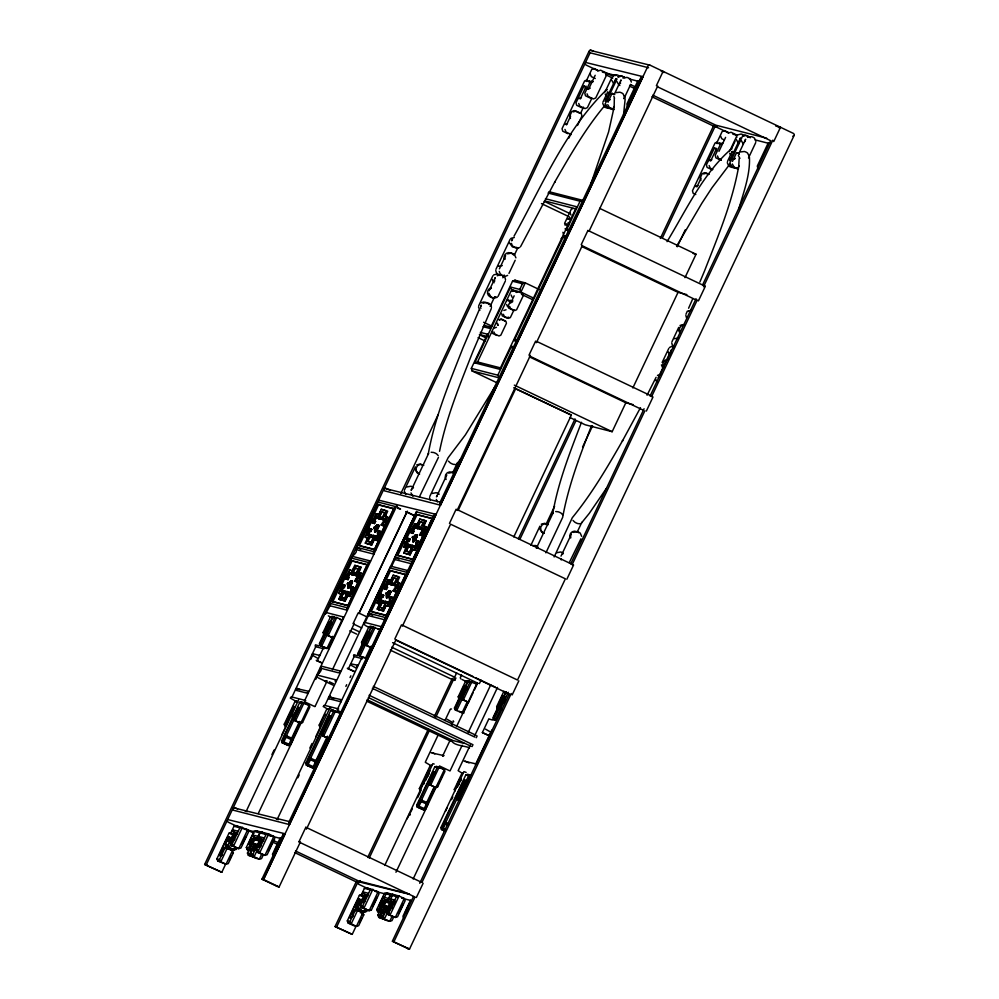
<?xml version="1.0" encoding="UTF-8"?>
<svg xmlns="http://www.w3.org/2000/svg" width="999" height="999" viewBox="0 0 999 999"><rect width="100%" height="100%" fill="white"/><g stroke="black" fill="none" stroke-linecap="round" stroke-linejoin="round"><path stroke-width="1.5" d="M739.135 158.741L738.711 166.933L738.798 165.747C732.429 202.285 717.856 236.738 704.457 271.116L699.862 282.055M347.252 583.891L348.052 582.654M348.176 583.016L347.627 583.866L348.514 584.615M373.963 528.396L374.275 526.71M374.288 528.184L374.9 526.885M412.187 537.649L412.987 536.413M348.039 587.2L348.151 588.236L348.851 587.462M348.551 584.203L348.077 587.649L350.025 586.401M348.401 587.287L348.226 585.938M348.251 587.3L348.364 588.336L349.063 587.562M349.975 584.515C348.214 585.476 349.425 583.079 348.738 586.738C350.037 584.04 350.924 584.115 349.275 586.076M349.338 586.338L351.011 584.527M350.537 586.101L349.438 587.087L352.185 582.867M350 586.75L349.013 587.4M350.949 582.317L350.637 583.091M351.361 581.843L350.949 580.993L351.473 581.493M351.448 581.543L351.173 584.215M352.123 581.967L352.447 581.268M374.525 529.757L374.837 531.768M374.762 531.218L374.875 532.255L377.16 529.395M374.737 529.857C375.537 531.78 376.673 525.249 375.324 529.945M374.775 532.08L374.987 531.331M375.187 528.196L374.887 529.807M376.511 530.669L376.123 530.619M376.049 530.494L377.585 528.059M376.086 530.968L377.048 530.019M377.759 525.312L378.833 525.212L378.334 526.898M376.036 526.948C379.67 523.389 375.199 531.793 377.335 528.796M375.062 528.121C376.049 524.425 377.36 525.811 378.858 525.686M378.159 525.049L378.159 526.023M378.384 525.149L377.822 527.797M378.846 525.986L378.783 525.249L378.047 525.911M386.438 595.679L386.438 597.439L387.774 597.027M386.501 597.489C390.846 594.88 384.103 599.537 387.837 595.579C388.049 594.717 389.335 592.994 388.499 594.904M386.65 595.791L386.75 596.69M386.688 598.014L386.675 597.152M388.399 594.917L387.375 596.69L386.426 595.978M387.275 595.804L388.136 593.806L387.2 596.753M387.1 594.118C387.724 595.729 386.501 594.817 387.462 593.868M387.762 596.178L388.748 595.841M387.862 596.927L388.661 596.353M389.198 591.695L388.936 590.946L388.461 591.758M389.822 591.221L390.746 591.146L390.434 592.257M390.085 590.971L390.147 591.97L390.784 591.62M390.297 591.083L389.997 590.846M390.347 591.408L389.747 593.731M390.759 591.92C391.283 590.034 389.323 593.294 389.335 590.671M414.935 540.509L412.974 540.958M413.748 537.674L413.012 541.408M413.411 541.171L413.299 542.095M414.91 538.274C412.3 540.422 415.621 535.764 413.324 539.647M414.273 540.097L415.946 538.286M415.172 540.259L414.298 540.709L415.796 539.335M413.598 538.186L414.872 535.851L415.572 536.925M417.282 535.526C413.499 535.739 418.456 533.678 415.884 537.862M417.27 535.826L417.207 535.102L416.945 536.176M349.925 582.542L350.686 581.256L351.798 581.493M376.523 526.898L376.573 525.961L375.512 527.572M415.696 535.551L417.207 535.102M416.546 535.389L416.758 535.464M389.061 593.006L388.361 591.932L387.088 594.268M415.334 537.849C411.113 546.528 416.92 531.943 413.436 540.109M415.559 537.949L413.511 540.471M401.473 624.837L394.78 639.085M456.156 509.165L449.463 523.414M414.797 896.952L298.826 841.945M453.184 679.844L454.682 680.419M450.836 741.171L366.67 701.148M470.879 746.191L368.456 697.589M716.271 127.035L714.76 126.461M698.413 300.724L696.902 300.137M615.172 81.019L615.908 78.634L605.132 101.411M554.145 556.955L572.29 517.732C591.783 493.893 607.429 467.157 622.702 440.459L622.389 441.021L640.471 407.692M739.722 140.31L740.459 137.912L729.682 160.689L730.219 159.59M744.892 141.633L745.629 139.236L738.923 153.409M351.211 581.78L352.135 581.668M439.548 451.323C446.503 416.883 460.089 384.203 472.864 351.598L491.321 308.541M623.588 114.498L625.137 99.226L624.35 95.767M348.351 586.875L348.551 587.961L349.126 587.075M348.576 586.987L348.539 587.774M348.838 585.377C350.986 581.281 347.54 588.386 349.488 586.213M352.01 582.417L352.11 581.705M352.222 582.517L352.235 581.168L350.324 581.505M352.522 581.73L352.048 583.079M374.687 531.093L374.625 529.308M375.187 530.319L374.687 528.883M374.588 531.568L374.862 530.794M375.012 530.382L375.062 529.507M375.087 530.906L374.8 531.668L375.836 530.257M378.521 526.336L378.084 524.912L376.86 525.074M378.733 526.436L379.033 525.649M386.476 596.128L386.551 595.229M386.613 597.027L386.95 594.78M386.925 596.191L386.975 595.441M386.713 597.589L386.775 595.928L387 596.553M387 596.828L386.875 597.639L387.562 596.927M390.721 591.47L390.247 592.819M390.659 592.37L390.946 591.57M413.274 539.248L413.124 540.946M414.635 538.161L414.148 537.474L413.786 539.135M413.486 539.36L412.937 539.897M413.286 540.646L413.087 541.995L414.011 541.321M417.232 535.389L416.733 537.462M417.457 535.489L416.121 538.873M350.224 582.892L350.811 582.367M389.523 593.631L389.822 592.232L389.498 592.869M358.179 612.874L353.171 623.451M346.665 684.702L345.854 686.413M305.769 827.409L299.101 841.508M350.861 675.836L350.05 677.547M535.639 341.096L528.971 355.207M455.931 677.996L454.857 680.269M587.874 230.594L581.206 244.705M423.139 883.266L416.371 897.502M477.135 735.938L476.248 737.737M518.831 680.843L512.162 694.954M573.501 565.172L566.833 579.283M653.021 396.965L646.353 411.076M705.244 286.463L698.576 300.574M780.406 127.46L773.738 141.571M738.686 209.403C743.493 192.432 750.249 175.175 749.437 157.293M348.176 587.187L348.788 586.288M374.912 531.206L374.862 529.994C375.199 532.355 377.447 525.874 376.586 528.971M385.189 618.893L386.163 617.994M412.237 537.025L413.486 538.761M412.649 537.2L412.612 537.837M451.261 739.947C452.997 745.903 464.885 745.541 469.555 747.901M348.164 585.789L348.813 583.916M348.526 584.927L348.351 586.088M351.461 583.528C351.111 582.867 349.675 581.343 348.663 584.427M351.823 582.979L352.185 582.13M374.675 529.695L375.324 527.834M375.399 528.296C375.412 530.407 376.123 526.136 375.349 529.295M375.199 530.694L376.486 528.995M378.908 526.148L378.309 527.622M386.588 595.629L387.262 593.406M386.813 595.729L387.162 594.88M390.472 592.919L390.821 592.07M413.099 539.547L414.772 537.799M416.396 537.287C416.608 535.551 415.222 537.649 414.997 535.801M416.758 536.738L417.12 535.889M284.315 736.413L286.725 735.838L283.316 743.069L282.068 742.756L281.556 740.858L299.575 702.747L301.336 702.01L309.315 705.194L309.84 707.092L302.547 722.514L300.786 723.251L294.368 720.466L293.856 718.568L299.25 707.816L297.989 707.492L284.315 736.413L292.632 740.259L290.459 744.867L288.524 745.554L282.068 742.756M329.058 715.459L329.907 717.432L331.293 717.781L330.769 715.896L329.058 715.459L308.554 758.828L310.964 758.266L310.514 759.615L307.542 765.496L306.306 765.172L305.794 763.286L330.644 710.701L332.405 709.964L340.846 713.274L337.612 712.449M419.43 800.723L421.84 800.149L418.419 807.379L417.182 807.067L416.67 805.169L434.69 767.057L436.438 766.32L444.43 769.505L444.942 771.403L437.662 786.825L435.901 787.562L429.483 784.764L428.971 782.879L434.365 772.127L433.091 771.802L419.43 800.723L427.747 804.57L425.562 809.165L423.638 809.864L417.182 807.067M443.656 823.139L446.078 822.564L442.657 829.794L441.421 829.482L440.896 827.584L465.759 775.012L467.507 774.275L470.741 775.099L458.791 800.386L457.592 800.074L457.067 798.189L465.884 780.207L464.16 779.757L443.656 823.139L448.226 825.174M413.611 538.911L413.973 537.787M360.177 880.631L359.165 882.691M590.909 183.878L608.591 131.93L614.248 106.468L614.173 107.655L614.31 98.514M348.589 585.252L349.026 584.028M351.099 583.778L351.398 582.38L350.724 583.116M351.586 583.603L351.973 582.754M374.887 529.07L375.537 527.934M375.137 529.195L375.499 528.334M378.084 527.509L378.484 526.673M378.696 526.773L377.297 529.732M386.8 594.992L387.237 593.768M390.397 592.607L388.486 595.604M390.222 593.543L390.609 592.707M413.311 538.911L413.698 538.074M416.034 537.537L416.333 536.151L415.634 536.913M416.908 536.513L416.108 537.974M581.493 422.277C570.104 452.048 558.166 482.03 552.759 513.586L553.109 512.824L536.338 548.289M591.545 425.624C579.932 455.494 568.406 485.776 562.662 517.37L545.904 552.834M480.756 306.343L481.256 305.157L480.419 307.08M686.001 314.185L687.349 311.089M479.158 309.927L462.899 348.052C449.375 382.729 434.69 417.47 428.221 454.308L428.559 453.546L411.151 490.372L411.688 489.26M688.598 308.241L692.719 298.863M349.987 582.292L348.626 585.277M348.876 584.527L349.063 583.304M375.174 528.346L375.437 527.06M374.962 528.521L376.111 526.91M351.361 583.491L350.062 585.764L350.824 584.877M351.685 583.478L350.961 585.014M377.684 528.121L377.909 526.298M377.797 528.159L378.196 527.397M438.461 457.33L419.38 496.903M413.486 537.974C414.11 536.213 415.709 533.691 416.296 535.601M413.811 538.286L414.21 537.537M389.785 593.344L389.185 594.617M390.109 593.331L389.385 594.855M390.334 593.431L389.61 594.967M415.509 539.472L416.62 537.25M624.387 97.69L623.938 98.689L630.644 84.503M478.696 305.806L492.894 275.761M495.966 269.268L510.177 239.223M494.73 278.771L495.267 277.61L489.048 290.746M404.483 489.96L415.372 466.883M505.357 280.994L498.076 296.403M602.934 102.148L607.604 92.22L610.264 93.382M605.719 102.86L617.02 78.909M429.795 496.453L448.089 457.767L465.372 434.902L495.317 386.101M620.541 81.119L621.078 79.957L614.373 94.131M727.472 161.426L732.155 151.498L733.815 152.21M730.269 162.15L742.107 137.088M755.719 142.62L748.488 157.967M671.965 341.733L678.708 327.422M670.729 351.236L671.253 350.062L658.129 377.847M349.787 585.464L350.599 584.14L350.012 585.676M225.762 863.91L221.803 872.289L204.645 864.472L589.26 50.812M204.645 864.46L206.119 865.122L590.109 52.797L648.588 67.77M356.631 547.29L378.009 502.06L395.03 506.418L373.651 551.648L356.631 547.29L360.764 549.263M331.431 601.248L350.736 560.402L367.207 564.622L347.902 605.469L331.431 601.248L347.714 605.706M357.942 545.167L377.247 504.32L393.718 508.541L374.413 549.388L357.942 545.167L359.253 545.791L367.232 528.883M325.362 614.285L329.982 605.781L347.315 610.214M339.91 587.974L338.599 587.362L344.643 574.562L348.514 575.836L349.762 573.214M352.06 558.416C351.286 555.332 357.192 554.095 356.493 549.687L373.826 554.133M365.11 531.268L368.981 532.554L365.11 531.268L371.153 518.481L373.726 519.143L376.211 513.886L378.783 514.535L381.268 509.278L387.699 511.213L385.214 516.471L383.916 515.859L386.401 510.589M343.893 576.823L345.192 577.447L341.221 585.864L339.91 585.239L343.893 576.823L346.178 577.41L345.554 578.721L348.089 579.657L349.126 577.472L346.878 576.61L348.938 572.227L352.535 573.426L351.91 574.75L350.612 574.125L351.236 572.814M370.404 520.741L371.703 521.366L367.732 529.77L366.421 529.158L370.404 520.741L372.689 521.328L372.065 522.639L374.6 523.576L375.636 521.391L373.389 520.529L375.449 516.146L377.747 516.733L377.123 518.044L379.657 518.981L380.694 516.783L378.434 515.921L380.507 511.538L385.077 512.712L381.031 519.043L383.554 519.98L384.178 518.668L382.879 518.044L382.255 519.355L381.031 519.043M332.742 601.873L342.058 582.155M344.056 577.934L352.048 561.026L367.02 564.86M370.567 521.84L378.559 504.945L393.531 508.778M339.985 593.893L338.686 593.269L341.171 588.011L338.599 587.362M343.369 587.387L341.296 591.77L339.997 591.158L342.07 586.775L344.318 587.637L345.354 585.439L342.819 584.515L342.207 585.826L339.91 585.239M347.215 575.224L349.7 569.967L352.272 570.616L354.757 565.359L361.188 567.295L358.703 572.552L357.405 571.94L359.89 566.683M366.496 537.812L365.197 537.187L367.682 531.93M369.88 531.306L367.807 535.689L366.508 535.064L368.581 530.694L370.829 531.555L371.865 529.358L369.33 528.421L368.718 529.745L366.421 529.158M342.07 586.775L343.019 587.012L344.056 584.827M345.554 578.721L346.79 579.045L347.827 576.848M368.581 530.694L369.53 530.931L370.567 528.746M372.065 522.639L373.301 522.952L374.325 520.766M341.233 591.271L342.47 588.636M370.017 530.357L370.641 529.045L371.865 529.358M375.025 519.755L376.898 515.821M346.878 576.61L348.176 577.222L350.249 572.852L352.535 573.426M373.389 520.529L374.687 521.141L376.76 516.758L375.449 516.146M290.834 697.077L291.97 697.002L315.746 646.728L322.615 648.488M323.626 634.353L323.114 632.467L330.407 617.045L332.168 616.308L334.465 616.895L332.704 617.632L320.279 643.918L320.791 645.816L319.942 643.831L332.367 617.544L334.465 616.895M338.761 599.188L343.893 600.499L346.378 595.242L348.951 595.904L351.436 590.646L355.307 591.92L352.734 591.271L350.249 596.528L347.689 595.866L345.204 601.123L338.761 599.188L341.246 593.93L338.686 593.269M344.817 598.563L340.072 597.065L342.145 592.682L344.405 593.556L345.442 591.358L342.907 590.421L342.282 591.745L339.997 591.158M365.272 543.106L370.404 544.418L372.889 539.16L375.462 539.822L377.947 534.565L379.245 535.177L376.76 540.447L374.2 539.785L371.715 545.042L365.272 543.106L367.757 537.849L365.197 537.187M374.026 539.497L372.465 542.782L366.583 540.983L368.656 536.6L370.916 537.462L371.953 535.277L369.418 534.34L368.793 535.651L366.508 535.064M310.701 659.465L313.361 653.858L319.842 655.519L318.706 655.594M351.91 574.75L353.147 575.062L354.183 572.877L351.923 572.002L353.996 567.619L359.877 569.418L358.316 572.702M231.493 849.15L236.601 849.275L234.378 849.887L226.273 846.665L225.374 844.48L228.858 837.125L227.76 836.85L218.981 855.419L220.742 855.868L223.551 848.338L225.774 847.726L232.467 850.586L233.366 852.771L228.234 863.636L226.011 864.247L217.782 861.001L216.883 858.815L228.971 833.228L231.194 832.604M325.874 628.009L328.246 627.434L325.874 628.009L328.821 621.79L330.132 623.888L328.821 621.79M326.161 628.084L323.976 632.692L323.114 632.467M342.145 592.682L343.094 592.931L344.131 590.734M350.612 574.125L351.835 574.437L352.872 572.252L351.923 572.002M368.656 536.6L369.605 536.85L370.641 534.652M377.123 518.044L378.346 518.356L379.383 516.171M333.179 638.311L328.696 647.789L326.935 648.526L319.88 645.579L319.355 643.681L329.608 621.99M340.072 599.812L342.557 594.555M353.571 571.241L355.432 567.295M378.421 518.668L379.046 517.345M381.318 512.524L380.082 515.159L376.211 513.886M341.383 597.689L343.456 593.306M359.877 569.418L355.294 568.244L353.234 572.627L354.183 572.877M367.894 541.608L369.967 537.225M378.434 515.921L379.745 516.545L381.805 512.162L385.239 513.036M234.266 834.577L237.287 834.165L234.266 834.577L230.12 843.343L231.019 845.529L238.711 848.651L240.934 848.026L248.564 831.905L247.665 829.719L236.214 825.636L233.991 826.26L230.519 833.616L228.971 833.228M584.065 85.702L575.986 102.785L576.673 105.307L581.893 107.792M586.138 81.319L591.72 69.48L594.068 68.506L597.989 70.367M227.485 841.096L229.308 837.237L230.931 837.661L229.108 841.508L227.485 841.096L230.057 840.571M233.679 837.836L235.614 833.74L230.956 833.728L232.779 829.882L237.762 831.156L233.454 840.271L232.23 839.947L234.715 834.689M327.485 633.853L321.715 646.053L320.866 644.068L331.119 622.377L331.918 622.589L326.523 633.341L327.035 635.227L333.454 638.024L341.983 619.967L336.763 617.482L332.704 617.632M566.47 124.912L570.604 116.146M225.774 847.726L232.467 850.586L226.011 864.247L220.791 861.775L219.543 859.49L224.675 848.626L227.248 848.101L220.791 861.775L217.782 861.001M224.675 848.326L226.536 844.38M347.078 594.243L345.779 593.618L346.815 591.42L349.338 592.357L348.726 593.681L347.415 593.056L348.039 591.745M358.404 578.621L359.952 575.337L357.667 574.75L357.043 576.061L354.52 575.124L358.566 568.793M372.29 537.537L374.538 538.399L372.29 537.537L373.326 535.339L375.849 536.276L375.237 537.587L373.926 536.975L374.55 535.651M499.4 268.843L505.619 255.694M291.795 713.748L295.092 706.755L293.381 706.318L285.127 724.437L285.976 726.41L284.777 726.111L284.253 724.213L294.967 701.56L296.728 700.823M333.454 638.024L328.234 635.539L327.385 633.553L334.677 618.131M580.232 98.963L586.238 86.251M235.664 847.152L234.378 849.887L229.158 847.402L227.897 845.129L233.042 834.265M366.583 540.983L371.166 542.157L373.239 537.774M354.52 575.124L355.744 575.436L356.368 574.125L359.952 575.337M271.928 754.607L274.101 750.012M336.763 617.482L328.234 635.539L327.035 635.227M289.747 717.757L294.23 708.291L293.381 706.318M345.954 598.863L347.515 595.579M385.352 515.521L386.388 513.336M281.868 734.74L288.486 720.754M352.135 589.635L350.824 589.01L351.86 586.825L354.395 587.762L353.771 589.073L352.472 588.448L353.097 587.137M354.595 581.043L355.831 581.356L356.443 580.044L357.754 580.669L357.13 581.98L354.595 581.043L358.653 574.712M378.646 533.553L377.335 532.929L378.371 530.744L380.906 531.68L380.282 532.991L378.983 532.367L379.608 531.056M381.106 524.962L382.33 525.274L382.954 523.963L384.265 524.575L383.641 525.899L381.106 524.962L385.164 518.631L382.879 518.044M232.392 840.571L229.158 847.402L226.273 846.665M246.803 810.027L298.626 699.812M322.115 663.161L316.233 660.339L317.332 660.826L323.601 647.427M347.415 593.056L349.7 593.643L351.773 589.26L350.824 589.01M373.926 536.975L376.211 537.562L378.284 533.179L377.335 532.929M291.845 716.832L293.169 714.048M357.48 577.847L359.965 572.589L361.276 573.214L358.791 578.471L357.48 577.847L361.351 579.133M383.991 521.765L386.476 516.508L387.787 517.132L385.302 522.39L383.991 521.765L387.862 523.051L385.302 522.39M588.548 89.298L595.179 75.287M242.682 828.446L247.665 829.719L238.711 848.651L233.504 846.165L232.243 843.88L239.86 827.759L242.445 827.234L233.504 846.165L231.019 845.529M348.726 593.681L351.011 594.268L352.56 590.971M379.071 534.89L377.522 538.174L376.211 537.562M384.915 522.539L386.463 519.255M326.935 648.526L332.704 636.326M353.996 591.308L360.052 578.508M377.947 534.565L380.507 535.214L386.563 522.427M400.836 493.543L438.174 414.573M502.834 277.784L504.158 274.962M568.818 138.174L570.816 133.941M580.819 112.787L583.491 107.143M306.543 704.495L309.315 705.194L300.786 723.251L295.567 720.766L294.717 718.793L302.01 703.371L304.108 702.722L295.567 720.766L294.368 720.466M490.109 306.418L494.705 296.691M514.597 254.595L517.882 247.652M229.445 860.014L231.268 856.155M304.42 701.086L396.69 506.106M315.709 679.445L321.029 668.194M577.472 125.487L581.93 116.046L581.243 113.524L576.023 111.039L573.239 111.9M316.92 677.21C315.147 674.213 322.365 672.727 321.116 668.343L338.524 672.802M508.966 273.401L515.184 260.252M591.858 98.227L587.412 107.63L585.064 108.604L579.857 106.119L578.721 103.484M297.989 707.492L298.838 709.477L286.413 735.764L291.945 738.323L292.145 740.134L291.621 738.249L299.563 721.44M242.145 844.405L245.841 836.588M293.881 735.052L299.675 722.801M292.145 740.134L300.599 722.24M258.254 813.548L301.748 721.528M497.165 382.879L472.015 370.904L471.328 368.381L487.475 334.203L480.307 332.367M539.235 289.523L525.262 282.867L514.885 280.207L512.537 281.194L490.172 328.509L482.992 326.673M545.442 198.739L576.635 206.731L499.8 369.293L474.737 362.874L510.576 287.075L519.78 289.435L520.916 292.07L533.491 298.052M249.837 850.923L247.228 849.674L246.328 847.502L253.958 831.368L256.181 830.756L268.631 833.94L273.851 836.425L274.75 838.611L267.12 854.732L264.897 855.356L257.205 852.234L256.306 850.049L260.452 841.283L263.486 840.871L260.452 841.283M263.461 854.557L261.538 858.603L259.315 859.227L248.339 855.269L247.44 853.084L253.821 839.585L255.906 840.122L257.717 836.263L252.747 834.989L248.439 844.105L249.663 844.417L252.148 839.16L255.182 838.748L252.697 844.005M611.85 77.585L605.144 91.771L605.606 90.834M413.836 515.247L406.818 511.9L358.978 613.111L365.996 616.458M315.185 706.206L326.461 682.354M332.43 669.73L354.32 623.426M358.966 613.598L407.38 511.176M255.182 838.748L252.597 839.272L248.451 848.039L246.328 847.502M252.809 839.797L253.996 837.262L252.747 834.989M249.55 849.699L252.61 843.206L254.245 843.631L251.174 850.112L249.55 849.699L252.135 849.162M510.439 301.149L508.129 306.056L508.678 308.079L512.849 310.065M251.224 856.006L249.962 853.733L255.045 843.83L250.324 853.82L251.224 856.006L256.443 858.491M262.412 832.342L259.827 832.879L256.343 840.234L260.19 832.966L262.412 832.342L265.01 833.591M510.851 302.834L514.16 295.816M252.422 850.436L255.494 843.943L257.118 844.367L254.058 850.848L252.422 850.436L255.007 849.899M258.591 847.239L261.8 840.446L257.155 840.446L258.978 836.588L263.948 837.861L259.64 846.977L258.416 846.665L260.901 841.408M614.722 94.518L612.062 93.369L607.929 102.123L608.466 101.024M519.78 289.435L522.477 283.728L525.262 282.867L520.916 292.07L511.713 289.71L510.576 287.075M261.888 853.795L259.315 859.227L254.096 856.742L252.847 854.47L259.228 840.971M257.155 840.446L259.728 839.909L260.227 838.86L258.978 836.588M323.738 705.506L324.887 705.431L416.608 511.388M372.677 615.184L368.544 613.224L389.922 567.981L406.955 572.352M399.188 559.103L395.055 557.13L416.433 511.9L433.466 516.271M369.855 611.101L389.173 570.254L405.631 574.475L386.326 615.322L369.855 611.101L371.166 611.725L378.484 596.228M396.366 555.019L415.684 514.173L432.142 518.381L412.837 559.24L396.366 555.019L412.649 559.477M257.317 849.949L254.096 856.742L248.339 855.269M328.471 697.876L329.021 698.763L330.357 695.941M364.947 622.777L369.593 612.924M380.894 598.476L379.595 597.864L377.11 603.121L378.409 603.733L380.894 598.476L377.023 597.202L383.079 584.403L385.639 585.064L388.124 579.807L390.696 580.469L393.181 575.212L399.612 577.147L397.127 582.405L395.829 581.78L398.314 576.523M391.546 566.495L394.867 559.452M404.845 541.733L403.534 541.121L409.59 528.321L412.15 528.983L414.635 523.726L418.506 524.999L419.755 522.377M382.317 586.675L383.616 587.287L379.645 595.704L378.346 595.079L382.317 586.675L384.603 587.25L383.978 588.573L386.513 589.51L387.55 587.312L385.302 586.45L387.375 582.067L389.66 582.654L389.036 583.965L391.571 584.902L392.607 582.717L390.347 581.855L392.42 577.472L397.003 578.646L392.944 584.964L395.479 585.901L396.091 584.59L394.792 583.965L394.168 585.289L392.944 584.964M408.828 530.581L410.127 531.206L406.156 539.622L404.857 538.998L408.828 530.581L411.113 531.168L410.489 532.492L413.024 533.416L414.061 531.231L411.813 530.369L413.886 525.986L416.171 526.573L415.547 527.884L418.082 528.821L419.118 526.635L416.858 525.774L418.931 521.391L423.514 522.552L419.455 528.883L421.99 529.82L422.602 528.508L421.303 527.884L420.679 529.208L419.455 528.883M382.48 587.774L390.472 570.866L405.444 574.712M397.677 555.631L404.333 541.545M407.667 534.502L416.983 514.785L431.955 518.618M268.868 835.152L273.851 836.425L264.897 855.356L259.69 852.871L258.429 850.599L266.059 834.477L268.631 833.94L259.69 852.871L257.205 852.234M514.023 309.815L510.339 317.595L508.466 318.381L504.295 316.396L503.384 314.285M319.717 726.96L319.205 725.062L326.486 709.64L328.246 708.903M381.793 597.24L379.732 601.623L378.421 600.998L380.494 596.615L382.742 597.477L383.778 595.292L381.256 594.355L380.631 595.666L378.346 595.079M407.405 542.395L404.92 547.652L403.621 547.027L406.106 541.77L403.534 541.121M404.857 538.998L407.142 539.585L407.767 538.274L410.289 539.21L409.253 541.396L407.005 540.534L404.932 544.917L406.231 545.529L408.304 541.158M309.827 748.101L312.013 743.506M380.494 596.615L381.443 596.865L382.48 594.667M383.978 588.573L385.214 588.886L386.251 586.7M407.005 540.534L407.954 540.771L408.991 538.586M410.489 532.492L411.725 532.804L412.762 530.606M381.93 596.291L382.555 594.979L383.778 595.292M386.95 585.689L388.811 581.743M413.461 529.607L415.322 525.661M315.746 736.75L320.304 727.11M385.302 586.45L386.601 587.075L388.673 582.692L387.375 582.067M411.813 530.369L413.111 530.993L415.184 526.61L413.886 525.986M277.872 817.981L329.945 707.841M354.433 671.715L347.302 668.294L348.401 668.793L354.17 656.568L362.425 658.691M364.061 657.754L358.304 655.419L357.792 653.533L368.044 631.843L367.245 631.643L362.412 642.532L363.261 644.505L362.063 644.205L361.551 642.307L368.843 626.885L370.592 626.148L380.419 629.807L376.473 638.149M377.185 609.028L379.67 603.771L380.981 604.395L378.496 609.652L377.185 609.028L383.628 610.963L386.113 605.706L388.673 606.368L391.171 601.111L393.731 601.773L389.86 600.486L387.375 605.744L384.802 605.094L382.317 610.352M385.939 605.419L384.378 608.703L378.509 606.917L380.569 602.534L382.829 603.396L383.866 601.198L381.331 600.274L380.706 601.585L378.421 600.998M403.696 552.947L408.828 554.27L411.313 549L413.886 549.662L416.371 544.405L420.242 545.679L417.669 545.029L415.184 550.287L412.624 549.625L410.139 554.882L403.696 552.947L406.181 547.689L403.621 547.027M404.932 544.917L407.217 545.504L407.842 544.18L410.377 545.117L409.34 547.315L407.08 546.453L405.02 550.824L410.889 552.622L412.45 549.338M417.207 524.388L419.692 519.118L424.825 520.442L426.123 521.053L423.638 526.323L426.211 526.972L423.726 532.23L422.415 531.618L424.9 526.348L426.211 526.972M297.864 777.771L299.188 774.987M380.569 602.534L381.518 602.772L382.555 600.586M389.036 583.965L390.259 584.29L391.296 582.092M407.08 546.453L408.029 546.69L409.066 544.505M415.547 527.884L416.77 528.196L417.807 526.011M390.334 584.59L390.959 583.279M393.244 578.458L391.995 581.081L388.124 579.807M406.243 550.936L407.492 548.314M379.807 607.529L381.88 603.146M390.347 581.855L391.658 582.467L393.731 578.084L397.152 578.97M406.318 551.448L408.391 547.065M416.858 525.774L418.169 526.386L420.242 522.002L424.812 523.176L423.264 526.461M358.379 653.683L370.804 627.397L372.902 626.735L371.141 627.472L358.716 653.771L359.228 655.656L357.792 653.533M365.921 643.693L360.152 655.893L359.303 653.92L369.555 632.23L370.866 634.328M322.477 735.764L328.896 738.561L322.477 735.764L321.965 733.878L330.769 715.896M329.907 717.432L310.639 758.179L316.183 760.739L316.858 762.674L314.685 767.282L312.762 767.969L306.306 765.172M365.472 645.079L371.878 647.864L365.472 645.079L364.947 643.181L370.342 632.429M385.502 604.083L384.203 603.458L385.239 601.273L387.774 602.21L387.15 603.521L385.839 602.897L386.463 601.585M412.013 548.001L410.714 547.377L411.75 545.192L414.285 546.116L413.661 547.44L412.35 546.815L412.974 545.504M322.827 734.09L333.529 711.438L335.627 710.789L323.676 736.076L321.965 733.878M365.821 643.406L373.102 627.984L375.199 627.335L366.67 645.379L364.947 643.181M368.481 638.274L370.404 634.203L369.555 632.23M378.509 606.917L383.079 608.091L385.152 603.708L384.203 603.458M405.02 550.824L409.59 551.997L411.663 547.614L410.714 547.377M268.331 851.111L272.64 841.995M424.825 520.442L422.34 525.699L424.9 526.348M446.828 474.95L436.476 496.853L437.013 495.754M390.559 599.475L389.26 598.863L390.284 596.665L392.819 597.602L392.195 598.925L390.896 598.301L391.521 596.99M393.019 590.884L394.255 591.196L394.867 589.885L396.178 590.509L395.554 591.82L393.019 590.884L397.078 584.552L394.792 583.965M417.07 543.394L415.759 542.782L416.795 540.584L419.33 541.52L418.706 542.832L417.407 542.22L418.032 540.896M419.53 534.802L420.766 535.114L421.378 533.803L422.689 534.428L422.065 535.739L419.53 534.802L423.588 528.471L421.303 527.884M337.337 709.515L362.038 657.267M385.839 602.897L388.136 603.483L390.197 599.1L389.26 598.863M395.904 587.699L398.389 582.442L399.7 583.054L397.215 588.311L395.904 587.699L399.775 588.973L397.215 588.311M390.984 600.824L389.435 604.108L388.136 603.483M397.352 587.375L398.389 585.177M415.946 548.026L417.495 544.742M422.827 533.478L424.9 529.095M472.015 370.904L498.963 377.809L497.827 375.174L511.5 346.253L514.448 347.003M517.132 341.308L514.198 340.559L563.686 235.839L566.633 236.588M569.33 230.894L566.383 230.145L580.057 201.224L582.842 200.362L548.963 191.683M308.554 758.828L316.858 762.674L315.859 760.664L327.435 736.176M316.233 761.475L320.804 751.785M452.797 472.552L457.305 463.012M273.426 856.393L272.527 854.207L280.145 838.086L282.367 837.462M371.128 646.178L365.372 658.378L367.12 657.642M392.432 601.148L398.476 588.349M418.943 545.067L424.987 532.267L426.286 532.892L423.726 532.23M278.933 841.707L274.625 850.811L275.861 851.136L278.346 845.866M316.371 762.549L328.284 737.374M300.437 841.857L279.108 886.975L276.461 886.013L277.347 886.488L261.95 879.157L283.079 834.452M288.674 822.627L434.066 515.034M439.66 503.209L640.971 77.323M329.558 737.15L332.217 731.53M333.541 728.721L340.184 714.685M367.769 656.281L372.252 646.79M372.54 646.478L375.162 640.921M279.108 886.962L263.461 879.532L648.064 65.884M261.95 879.145L263.424 879.807L285.177 833.803L283.654 833.903M232.655 809.04L233.391 810.214L289.523 824.6L436.151 514.385L434.627 514.485M383.641 489.635L384.365 490.809L440.509 505.182L643.056 76.673L641.533 76.773M306.443 829.158L395.754 640.209M402.422 626.098L450.599 524.188L565.372 578.821L517.519 680.032L402.759 625.399M457.08 510.477L530.407 355.357M536.401 342.669L582.392 245.367M589.06 231.268L657.717 86.026M458.141 510.439L515.721 388.623L571.366 415.097L513.786 536.913M356.181 925.986L352.222 934.365L335.065 926.548L356.393 881.405M367.719 857.442L428.384 729.12M434.378 716.42L452.372 678.346M518.369 538.748L575.024 418.893M660.351 238.386L713.673 125.574M335.152 926.572L336.538 927.197L357.867 882.067M369.205 858.091L429.308 730.719M435.864 717.07L456.655 672.864M519.867 539.36L575.861 420.904M662.524 237.562L715.184 126.149M461.55 674.949L460.264 677.759L460.864 678.933M353.209 916.108L352.322 913.923L353.971 910.414L356.193 909.789L362.887 912.649L363.786 914.834L358.653 925.711L356.431 926.323L353.409 925.549L348.189 923.076L347.302 920.891L359.39 895.304L361.613 894.679M352.322 913.923L352.984 914.097L351.161 917.944L349.4 917.494L358.179 898.913L359.278 899.2L355.794 906.555L356.693 908.74L364.785 911.962L367.008 911.338M366.908 896.028L364.685 896.652L360.539 905.419L361.438 907.604L369.131 910.713L371.353 910.101L378.971 893.98L378.084 891.795L366.633 887.711L364.41 888.336L360.939 895.691L359.39 895.304M714.485 147.777L706.405 164.86L707.092 167.382L712.312 169.867M716.545 143.394L722.14 131.556L724.487 130.582L728.396 132.442M357.904 903.171L359.727 899.312L361.351 899.724L359.528 903.583L357.904 903.171L360.477 902.634M362.799 902.646L366.034 895.816L361.376 895.803L363.199 891.957L368.181 893.231L363.873 902.334L362.649 902.022L365.135 896.765L367.707 896.24M696.89 186.975L701.023 178.222M356.193 909.789L362.887 912.649L356.431 926.323L351.211 923.838L349.95 921.565L355.095 910.701L357.667 910.176L351.211 923.838L348.189 923.076M355.082 910.389L359.44 901.198L358.179 898.913M425.474 761.787L438.474 734.277M444.967 720.529L450.174 709.527M710.651 161.039L716.658 148.327M366.084 909.227L364.785 911.962L359.578 909.477L358.316 907.204L363.449 896.34M458.741 698.663L458.229 696.778L465.522 681.355L467.27 680.619L477.097 684.278L474.475 689.834M463.361 691.745L460.989 692.319L463.923 686.101L464.722 686.301L454.47 707.991L454.982 709.889L462.05 712.836L463.798 712.1M459.94 698.975L459.09 696.99L461.263 692.394M530.856 545.342L539.91 526.161M360.864 906.742L359.578 909.477L356.693 908.74M455.057 708.141L467.482 681.855L469.58 681.206L467.819 681.942L455.394 708.229L455.906 710.114L454.47 707.991M718.968 151.373L725.599 137.363M375.587 891.158L378.084 891.795L369.131 910.713L363.911 908.241L362.662 905.956L370.279 889.834L372.864 889.31L363.911 908.241L361.438 907.604M462.599 698.151L456.83 710.351L455.981 708.378L466.233 686.688L467.02 686.887L461.625 697.639L462.15 699.537L468.568 702.322L473.151 692.607M360.302 912.874L361.551 910.251M424.5 783.491L422.415 784.14L420.229 788.748L421.079 790.721L419.88 790.421L419.368 788.523L430.082 765.871L431.83 765.134M468.568 702.322L463.349 699.849L462.5 697.864L469.792 682.442L471.878 681.793L463.349 699.849L462.15 699.537M422.415 784.14L428.484 770.616L430.207 771.066M361.863 913.673L363.436 910.626M384.727 865.446L432.842 763.673L434.165 764.035M545.916 524.587L554.582 506.256M582.579 447.028L592.582 425.874M677.235 246.778L685.239 229.857M407.043 818.918L412.35 808.84M425.499 780.719L429.333 772.602M417.644 797.652L420.292 792.057M427.56 776.66L428.883 773.863M359.852 922.089L361.675 918.231L361.014 918.056M462.05 712.836L467.17 701.997M437.749 766.932L444.43 769.505L435.901 787.562L430.681 785.077L429.832 783.104L437.125 767.682L439.21 767.02L430.681 785.077L429.483 784.764M442.557 756.206L450.037 740.371M456.555 726.598L477.222 682.879M464.448 710.751L468.294 702.609M372.565 906.48L376.873 897.364M729.695 151.049L736.4 136.863M731.218 149.313L735.014 141.271M481.106 680.169L479.37 683.641M434.041 787.112L426.735 802.547L427.247 804.445L435.714 786.538M376.748 909.565L378.871 910.114L380.132 912.387L377.647 911.75L376.748 909.565L384.378 893.443L386.601 892.831L399.051 896.016L404.27 898.501L405.169 900.686L397.54 916.807L395.317 917.432L387.624 914.31L386.725 912.124L390.871 903.358L393.893 902.946L390.871 903.358M427.072 803.446L434.79 787.112L437.662 786.825M380.082 906.493L378.858 906.18L383.166 897.065L388.136 898.338L386.313 902.197L384.24 901.66L377.859 915.159L378.758 917.344L389.735 921.303L391.958 920.678L393.868 916.632M395.954 872.252L436.163 787.2M377.647 911.75L382.567 901.235L385.589 900.823L383.728 904.769M384.041 898.238L386.601 892.831L390.509 894.692M436.788 786.6L438.424 783.154M732.467 161.401L736.613 152.647L739.272 153.809M378.871 910.114L383.017 901.348L385.589 900.823M439.835 780.831L441.595 777.097M382.629 903.121L384.415 899.337L383.166 897.065M379.97 911.762L383.029 905.281L384.665 905.706L381.593 912.187L379.97 911.762L382.542 911.238M381.331 911.912L378.758 917.344L389.735 921.303L392.307 915.871M383.891 906.48L386.463 901.048L384.24 901.66M386.85 920.566L381.643 918.081L380.382 915.808L385.102 905.818L386.363 908.091M386.763 902.309L390.247 894.954L392.819 894.417L398.039 896.902M384.003 913.086L381.643 918.081L380.744 915.896L385.464 905.906M387.125 902.397L390.597 895.042L392.819 894.417L390.509 899.325M382.842 912.512L385.914 906.018L387.537 906.443L384.478 912.924L382.842 912.512L385.427 911.975M387.562 902.522L392.22 902.522L387.562 902.522L389.385 898.663L394.368 899.937L395.267 902.122M450.249 770.491L462.187 745.242M468.156 732.604L490.709 684.902M569.842 417.47L585.214 424.787L612.162 431.693L625.836 402.772L633.191 404.657M632.842 387.949L678.034 292.357L686.862 294.618M684.977 277.647L696.041 254.233L599.612 208.341M388.374 910.663L384.515 918.818L383.266 916.545L389.647 903.046M392.282 908.428L388.836 908.74L391.321 903.471M394.368 899.937L387.624 914.31L395.317 917.432L404.27 898.501L401.773 897.864M388.848 912.674L396.466 896.54L399.051 896.016L390.097 914.947L388.848 912.674L386.725 912.124M393.281 904.257L391.408 908.203L388.836 908.74M458.379 770.217L470.317 744.954M474.962 735.139L497.514 687.424M561.013 556.131L571.378 534.228M454.832 791.258L454.308 789.372L461.6 773.95L463.361 773.214M457.367 787.287L461.276 779.02L460.015 778.696L457.067 784.914L459.44 784.34M457.355 784.989L455.182 789.597L454.308 789.372M413.161 878.983L463.911 771.628L466.146 772.414M489.51 736.001L482.367 732.579L488.611 719.38M577.335 531.83L581.855 522.29M445.492 811.263L447.115 807.816M451.511 799.675L452.809 796.927M399.363 911.887L403.059 904.07M498.376 708.815L497.177 708.516L496.665 706.618L503.946 691.196M496.665 706.618L497.527 706.842L502.36 695.941L503.159 696.153L492.907 717.844L493.419 719.73L495.267 720.204L501.023 708.004M506.256 691.783L493.831 718.069L494.343 719.967L493.494 717.994L505.919 691.695M662.137 362.475L668.893 348.226M495.267 720.204L494.405 718.219L504.657 696.54L505.457 696.74L500.062 707.492L500.574 709.377L501.773 709.69L500.924 707.717L508.216 692.295M464.16 779.757L465.01 781.742L445.754 822.489L448.688 823.813M458.791 800.386L457.942 798.401L468.643 775.748L470.741 775.099M503.596 702.584L504.87 699.874M580.943 538.773L569.243 562.674M410.564 900.161L402.947 916.283L403.846 918.468M409.353 903.77L405.045 912.886L406.268 913.198L408.141 909.265M475.462 764.647L491.783 730.132M408.017 948.663L392.37 941.22L413.499 896.528M419.755 883.278L509.128 694.218M570.741 563.873L644.068 408.753M650.062 396.054L696.066 298.751M702.722 284.653L770.716 140.809M392.457 941.245L393.843 941.882L414.935 897.264M421.94 882.442L511.251 693.493M572.252 564.435L644.879 410.801M651.548 396.703L696.852 300.849M703.521 286.75L772.814 140.16M408.017 948.65L406.88 948.088L409.528 949.05L794.13 135.402M717.057 125.774L716.433 126.885M452.584 740.546L452.11 741.383M348.838 583.566L350.811 581.331M377.472 528.933L377.847 528.171M350.761 584.777L351.074 584.14M351.561 584.353L350.786 585.814M413.986 537.425L413.848 536.438M387.437 593.493L387.812 592.744M388.399 594.355L388.024 592.844M415.696 538.536L416.009 537.899M415.896 538.773L416.271 538.011M512.612 238.961L511.663 240.846L512.225 239.748M514.035 236.151C541.795 186.301 564.735 130.794 605.943 90.36M647.04 395.217L656.093 377.322M520.654 246.491L554.932 181.706L554.62 182.255C569.817 155.994 584.914 129.358 604.432 105.994M326.173 680.706L325.999 681.493L327.173 680.881M667.045 241.646C686.288 210.065 702.472 174.55 730.494 149.65M676.61 246.204L701.81 203.334L711.95 187.824L728.983 165.272M376.286 526.111L375.05 526.885M375.849 527.297L376.498 526.211M377.522 528.446L376.71 530.219M377.697 528.896L376.611 530.769M349.775 582.192L348.926 583.154M350.574 585.714L350.974 584.877M414.061 537.037L415.084 535.364M414.273 537.137L415.297 535.464M414.523 536.9L414.922 536.063M415.734 538.186L414.785 539.423M416.133 538.736L415.359 540.172M387.575 592.769L389.548 590.771M388.199 592.032L387.175 592.882M387.762 593.219L388.574 591.445M389.223 594.268L387.437 597.24M388.998 595.554L389.398 594.717M389.223 595.666L389.622 594.83M778.446 127.497L780.431 127.323M376.311 529.495L377.11 528.059L376.523 529.595M376.211 526.348L376.648 525.524M376.436 526.448L376.873 525.624M349.7 582.429L350.137 581.605M349.525 583.029L350.149 582.192M350.199 586.301L350.649 585.476M414.86 536.301L416.108 535.027M415.759 538.636L414.735 539.335M415.147 540.072L415.584 539.235M387.949 592.882L389.048 592.407M389.023 594.617L388.399 595.454M388.636 596.153L389.073 595.317M388.848 596.253L389.285 595.429M385.726 593.106L387.862 592.944M376.061 530.357L375.224 531.73M375.736 531.418L376.273 530.457M349.762 586.538L348.926 587.912M414.697 540.297L413.861 541.67M606.381 488.411L589.273 513.386L581.505 522.989M661.226 71.366L663.061 71.453L656.368 85.702M376.76 526.985L378.122 526.411M376.536 525.824L376.973 525.074M376.76 525.936L377.734 525.349M375.636 530.993L374.625 531.668M350.025 581.905L350.474 581.156M349.875 586.75L350.312 586.001M414.96 535.676L415.409 534.915M414.285 540.946L413.386 541.558M414.81 540.509L415.259 539.76M388.673 591.858L389.111 591.108M388.524 596.703L388.961 595.941M456.955 463.698L460.714 459.065M472.052 746.603L472.952 744.705L369.118 695.242M351.76 582.092L352.272 581.343M389.086 591.558L390.209 590.946M375.574 531.48L374.662 532.155M415.259 535.264L416.096 535.302M413.311 541.908L414.96 540.159M387.5 597.402L386.576 598.076M412.15 562.1L412.063 563.836M474.463 735.664L475.761 735.389M589.66 50.225L650.162 65.235L793.618 133.516L794.355 134.69M585.576 62.438L643.056 76.673M613.186 75.599L616.533 74.75A6.106 4.196 31.8 0 1 619.655 76.236M618.356 76.935L621.703 76.074L624.825 77.56L623.751 76.873M609.265 100.137L610.264 99.538M510.976 238.336L514.31 237.487M493.693 274.875L497.04 274.026L500.162 275.512M737.737 134.89L741.083 134.028A6.106 4.196 31.8 0 1 744.193 135.514M507.629 275.387C504.532 277.722 499.787 274.937 499.225 271.378M490.384 288.761L491.396 288.162M742.906 136.214L745.054 135.315L748.301 136.151M497.277 297.29L493.931 298.139A6.106 4.196 31.8 0 1 490.809 296.653L488.873 293.294M731.018 158.704L732.03 158.104M733.815 159.428L734.814 158.816M416.708 464.897L420.055 464.048A6.106 4.196 31.8 0 1 422.102 464.847M378.671 500.149L436.151 514.385M680.044 325.437L683.391 324.575M412.487 488.386L413.499 487.774M676.735 339.323L677.747 338.711M669.692 347.34L671.84 346.441L674.213 346.865L672.389 345.267L671.765 342.957M440.059 502.609L441.058 502.36L384.428 488.361M315.409 644.792L318.943 645.891M312.337 653.958L313.361 653.858M541.258 524.188L544.592 523.326A6.106 4.196 31.8 0 1 547.714 524.812M353.833 654.645L357.367 655.731M537.037 547.664L538.036 547.052M350.774 663.811L358.279 665.359L357.13 665.434M562.362 554.145L563.361 553.546M314.885 706.655L304.383 701.66M227.685 819.555L285.177 833.803M450.474 709.09L451.486 708.978M488.911 718.93L492.445 720.017M442.857 755.768L443.881 755.656M449.95 770.941L439.46 765.946M358.092 881.63L408.204 893.98M519.83 247.365C516.72 249.663 511.938 246.965 511.426 243.369M657.492 375.362L660.888 374.513M416.408 535.789L417.47 535.164M375.299 528.833L376.311 528.783L376.099 527.597M375.636 528.708L375 528.896M413.399 538.361L414.41 538.161M347.19 583.878C347.427 585.839 351.411 584.865 349.525 583.366M386.351 592.944L387.225 592.894M343.219 617.07L342.882 618.93M387.562 594.63L385.614 593.718M340.072 671.166L339.548 672.814M606.331 90.122L607.267 89.648M730.868 149.4L731.817 148.926M483.091 303.309C486.213 301.286 491.421 303.371 491.496 307.305M617.807 76.786L620.354 75.986L622.877 76.461M648.638 65.335L649.8 65.11M622.976 78.109L626.835 77.398A6.106 4.383 18.5 0 1 629.957 78.884L631.38 82.105M605.357 99.138L606.593 98.589M608.154 99.85L609.378 99.313M742.344 136.064L744.904 135.277L747.427 135.739M747.527 137.387L751.385 136.676A6.106 4.383 18.5 0 1 754.507 138.162L755.918 141.383M779.058 127.397L780.581 127.31M507.517 253.858L511.376 253.134A6.106 4.383 18.5 0 1 514.497 254.62L515.909 257.854M729.907 158.416L731.143 157.867M732.692 159.141L735.252 158.341M498.401 266.258L502.26 265.547M793.568 135.951L792.794 136.201M497.152 275.761L499.712 274.975L502.235 275.437M481.131 302.797L483.678 302.01L487.075 302.884M674.4 338.723L678.259 337.999M673.151 348.226L674.387 347.677M664.035 360.627L667.906 359.902M406.905 486.95L410.776 486.238A6.106 4.383 18.5 0 1 412.862 487.037M448.726 473.101L452.584 472.39A6.106 4.383 18.5 0 1 454.67 473.189M432.23 493.444L436.088 492.719A6.106 4.383 18.5 0 1 439.21 494.205M573.276 532.38L577.135 531.668A6.106 4.383 18.5 0 1 580.257 533.154L581.668 536.376M324.026 647.002L328.946 648.726M556.78 552.722L560.639 551.997A6.106 4.383 18.5 0 1 562.724 552.809M362.462 656.855L367.37 658.578M296.154 688.498L308.541 691.283M329.071 696.927L341.458 699.712M233.441 807.766L290.072 821.765M459.09 711.288L464.011 713.011M431.231 752.784L443.606 755.569M464.135 761.213L476.523 763.998M586.975 79.945L584.627 80.931L562.05 128.684L562.737 131.206L567.956 133.691M592.332 81.319L589.984 82.305L584.802 93.257L585.489 95.779L590.709 98.264M639.997 80.27L637.649 81.256L626.885 104.033L627.572 106.556M717.394 142.02L715.047 143.007L692.469 190.759L693.156 193.282L695.766 194.53M722.752 143.394L720.404 144.38L715.222 155.332L715.908 157.854L721.128 160.34M573.139 208.466L571.266 209.253L564.635 223.277L565.184 225.299M567.857 218.993L569.73 218.207M569.068 219.305L570.941 218.519M770.416 142.345L768.069 143.319L757.292 166.109L757.979 168.631M561.188 238.511L563.061 237.725M512.337 291.421L514.21 290.634M506.668 300.574L508.541 299.787M510.277 301.511L512.15 300.724M498.926 319.817L500.799 319.031L504.97 321.016M328.696 628.733L330.457 627.996M502.235 702.884L504.27 702.222M415.222 535.914L414.16 536.625M286.725 735.838L284.802 736.538L282.63 741.133L283.316 743.069L288.524 745.554L291.621 738.249M310.964 758.266L309.041 758.953L306.868 763.561L307.542 765.496L312.762 767.969L315.859 760.664M421.84 800.149L419.917 800.848L417.744 805.444L418.419 807.379L423.638 809.864L427.06 802.634L421.516 800.074L433.953 773.775L433.091 771.802M446.078 822.564L444.143 823.263L441.97 827.859L442.657 829.794L445.267 831.043M616.108 92.62L619.83 92.22A6.581 4.333 19.6 0 1 622.951 93.706L624.512 96.628M740.659 151.91L744.38 151.498A6.581 4.333 19.6 0 1 747.502 152.984L749.063 155.906M597.814 71.041L600.599 70.18L605.819 72.665L606.505 75.187L595.729 97.964L593.394 98.951L588.174 96.466L587.037 93.831M586.688 81.456L589.485 80.594M588.873 82.018L591.658 81.144M590.546 82.442L593.331 81.581M587.437 89.023L590.222 88.149M578.621 98.551L581.406 97.677M629.507 99.8L632.305 98.926M564.685 124.45L567.469 123.576M728.221 133.117L731.018 132.255L736.238 134.728L736.925 137.25M717.107 143.531L719.904 142.67M719.28 144.093L722.077 143.219M709.028 160.627L711.825 159.753M703.658 173.976L706.443 173.114L709.053 174.35M568.306 219.106L570.541 218.419M695.104 186.526L697.889 185.652M565.034 228.883L567.27 228.184M566.383 230.145L569.18 229.27M516.271 292.432L518.506 291.733L522.677 293.718L523.226 295.741L516.595 309.765L514.722 310.552L510.551 308.566L509.64 306.456M508.316 300.999L510.551 300.312M509.515 301.311L511.75 300.612M510.726 301.623L512.962 300.924M510.227 302.672L512.462 301.973M503.846 310.464L506.068 309.777M499.5 319.967L501.735 319.268L505.906 321.253L506.456 323.276L500.824 335.189L498.951 335.976L494.78 333.991L493.868 331.88M508.691 317.17L506.456 317.857L502.285 315.871L501.735 313.861M494.18 328.034L496.416 327.335M514.198 340.559L516.982 339.685M474.737 362.874L477.534 362L500.699 367.932M364.31 637.861L366.396 637.212M287.013 719.767L289.385 719.18M460.989 692.319L463.086 691.67M499.425 702.172L501.51 701.523M422.127 784.078L424.225 783.428M253.821 839.585L256.044 838.973M386.313 902.197L388.536 901.573M612.35 108.554L607.966 108.004L604.957 103.946M736.9 167.832L732.517 167.283L729.507 163.237M516.858 247.465L512.462 246.915L509.453 242.857M374.2 552.06L373.226 552.947L373.589 553.97M370.005 560.926L369.068 562.387M348.114 583.004L348.801 583.041M321.503 666.271L320.517 667.157L321.116 668.343M336.163 679.969L335.177 680.868L335.539 681.892M230.956 833.728L235.614 833.74M232.23 839.947L234.802 839.422M258.416 846.665L260.989 846.128M218.981 855.419L222.964 855.256M361.376 895.803L366.034 895.816M362.649 902.022L365.222 901.498M378.858 906.18L381.431 905.656M361.913 911.225L364.485 910.701M366.658 910.089L371.353 910.101M349.4 917.494L351.985 916.97M690.858 310.339L688.336 311.151L689.335 311.101M612.687 108.641L608.841 108.416M737.225 167.919L733.391 167.695M532.692 545.679L535.327 545.516A6.106 4.383 18.5 0 1 536.538 545.904M455.482 464.498L453.334 464.335A7.218 3.734 29.5 0 1 450.212 462.849L448.464 461.151M580.032 523.776L577.884 523.613A7.218 3.734 29.5 0 1 574.762 522.127L573.014 520.442M431.168 452.26L433.603 452.497A7.218 4.021 20.9 0 1 436.725 453.971L438.186 455.594M555.719 511.538L558.154 511.775A7.218 4.021 20.9 0 1 561.276 513.261L562.737 514.872M614.01 109.565L612.799 109.515A6.106 4.196 31.8 0 1 609.69 108.029L607.754 104.67M738.548 168.843L737.349 168.794A6.106 4.196 31.8 0 1 734.228 167.308L732.304 163.948M375.025 528.533L374.375 528.321M395.629 557.492L394.368 558.366L394.967 559.552L410.851 563.623M386.675 594.43L387.937 594.03M382.255 626.885L381.081 627.497L381.168 628.583M608.578 108.167L607.267 108.092A6.106 4.383 18.5 0 1 604.145 106.606L602.734 103.384M733.116 167.457L731.805 167.37A6.106 4.383 18.5 0 1 728.696 165.896L727.272 162.662M406.818 511.9L405.769 511.638L412.799 514.985M602.409 72.103L615.908 75.562M629.407 79.008L638.398 81.319M775.773 126.049L780.219 127.185M766.72 138.199L715.759 125.15L652.772 95.167M732.829 134.178L737.324 135.327M755.319 139.935L768.818 143.394M548.039 193.019L580.057 201.224M544.642 200.886L575.836 208.878M693.106 253.484L696.041 254.233M703.746 285.876L705.244 286.263L587.874 230.407M512.537 281.194L522.477 283.728M483.903 325.324L491.083 327.16M479.557 334.528L486.738 336.363M471.328 368.381L497.827 375.174M571.366 415.097L514.547 388.324M397.465 506.493L396.091 506.031M397.702 508.316L400.549 509.04L397.789 507.729M386.413 510.889L381.268 509.278M426.123 521.053L419.692 519.118M383.916 515.859L386.476 516.508M385.214 516.471L387.787 517.132M418.506 524.999L414.635 523.726M572.002 564.585L573.501 564.972L457.53 509.777M379.745 516.545L380.694 516.783M418.169 526.386L419.118 526.635M422.415 531.618L424.987 532.267M374.687 521.141L375.636 521.391M413.111 530.993L414.061 531.231M382.954 523.963L385.239 524.55L381.268 532.954L378.983 532.367M421.378 533.803L423.676 534.39L419.692 542.807L417.407 542.22M376.211 528.321L375.724 527.622M380.906 531.68L378.371 530.744M410.289 539.21L407.767 538.274M419.33 541.52L416.795 540.584M415.759 542.782L416.708 543.019L414.647 547.402L412.35 546.815M371.953 535.277L369.418 534.34M375.849 536.276L373.326 535.339M410.377 545.117L407.842 544.18M414.285 546.116L411.75 545.192M360.739 546.178L375.711 550.012L374.413 549.388M395.055 557.13L412.088 561.5M353.234 556.593L370.567 561.026M361.188 567.295L354.757 565.359M398.339 576.81L393.181 575.212M357.405 571.94L359.965 572.589M395.829 581.78L398.389 582.442M358.703 572.552L361.276 573.214M397.127 582.405L399.7 583.054M391.658 582.467L392.607 582.717M348.514 575.836L344.643 574.562M348.176 577.222L349.126 577.472M386.601 587.075L387.55 587.312M356.443 580.044L358.728 580.631L354.757 589.035L352.472 588.448M394.867 589.885L397.165 590.471L393.181 598.888L390.896 598.301M349.7 584.403L349.213 583.716M345.354 585.439L342.819 584.515M354.395 587.762L351.86 586.825M392.819 597.602L390.284 596.665M377.023 597.202L379.595 597.864M345.442 591.358L342.907 590.421M349.338 592.357L346.815 591.42M383.866 601.198L381.331 600.274M387.774 602.21L385.239 601.273M345.779 593.618L346.728 593.856L344.655 598.239L340.072 597.065M377.11 603.121L379.67 603.771M378.409 603.733L380.981 604.395M378.496 609.652L383.628 610.963M372.664 612.1L387.637 615.933L386.326 615.322M368.544 613.224L385.577 617.582M385.789 620.067L368.456 615.634L367.944 614.185L369.393 613.661M326.723 612.674L342.607 616.745M382.53 626.972L365.197 622.527C360.826 623.001 367.595 627.584 369.293 626.897M330.407 617.045L332.367 617.544M339.685 619.38L341.983 619.967M368.843 626.885L370.804 627.397M371.141 627.472L373.102 627.984M378.109 629.22L380.419 629.807M326.523 633.341L327.385 633.553M361.551 642.307L362.412 642.532M465.522 681.355L467.482 681.855M467.819 681.942L469.792 682.442M317.332 660.826L322.24 662.911M348.401 668.793L354.558 671.465M458.229 696.778L459.09 696.99M461.625 697.639L462.5 697.864M500.062 707.492L500.924 707.717M321.778 666.283L340.634 671.116M317.857 675.249L335.264 679.707M324.588 681.118L325.711 681.405L318.182 677.809M452.435 724.912L451.373 724.662M482.367 732.579L489.635 735.764M329.021 698.763L341.034 701.835L340.359 700.923M291.97 697.002L305.744 700.536M324.887 705.431L338.649 708.965M464.098 743.381L452.634 740.446L367.182 699.775M294.967 701.56L297.864 702.309M299.575 702.747L302.01 703.371M330.644 710.701L333.529 711.438M326.161 714.71L324.9 714.385L320.067 725.286L319.205 725.062M293.856 718.568L294.717 718.793M301.686 722.289L302.547 722.514M284.253 724.213L285.127 724.437M434.69 767.057L437.125 767.682M465.759 775.012L468.643 775.748M465.01 781.742L466.396 782.092M281.556 740.858L290.459 744.867M428.971 782.879L429.832 783.104M419.368 788.523L420.229 788.748M457.067 798.189L457.942 798.401M305.794 763.286L314.685 767.282L313.611 767.007M416.67 805.169L425.562 809.165L424.488 808.89M440.896 827.584L446.053 829.769M233.991 826.26L239.86 827.759M253.958 831.368L259.827 832.879M260.19 832.966L266.059 834.477M244.518 829.22L253.521 831.53M268.506 835.364L282.005 838.823M237.5 833.041L234.041 832.155L232.779 829.882M257.467 838.161L253.996 837.262L256.606 838.511M263.699 839.747L260.227 838.86L262.837 840.109M259.728 839.909L261.8 840.446M230.12 843.343L232.243 843.88M256.306 850.049L258.429 850.599M272.527 854.207L274.65 854.744M247.228 849.674L249.713 850.311M225.374 844.48L227.897 845.129M409.453 894.018L358.479 880.956L295.504 850.986M247.44 853.084L249.962 853.733M250.324 853.82L252.847 854.47M223.551 848.338L224.675 848.626M232.255 852.484L233.366 852.771M364.41 888.336L370.279 889.834M384.378 893.443L390.247 894.954M390.597 895.042L396.466 896.54M374.937 891.295L385.439 893.98M401.923 898.213L410.926 900.511M367.919 895.116L364.46 894.23L363.199 891.957M387.887 900.224L384.415 899.337L387.025 900.586M394.106 901.822L390.646 900.936L389.385 898.663M216.883 858.815L219.543 859.49M397.527 912.874L398.751 913.186M206.119 865.122L221.803 872.289M263.424 879.807L264.598 880.107L263.549 879.557M360.539 905.419L362.662 905.956M355.794 906.555L358.316 907.204M377.859 915.159L380.382 915.808M380.744 915.896L383.266 916.545M353.971 910.414L355.095 910.701M362.662 914.547L363.786 914.834M347.302 920.891L349.95 921.565M336.538 927.197L352.222 934.365M393.843 941.882L409.528 949.038M385.589 488.149L389.86 490.122M329.932 696.765L333.978 698.651M297.028 688.336L299.812 689.622M464.997 761.051L469.043 762.936M432.092 752.622L434.877 753.908M234.603 807.554L237.575 808.915M590.659 49.962L593.618 51.324M375.124 526.498L376.161 527.609M374.737 528.896L373.913 528.384M357.43 547.714L355.981 548.239L356.493 549.687M386.725 594.442L386.051 593.906M348.239 608.241L346.953 608.528L347.078 610.064M330.919 603.808L329.47 604.32L329.982 605.781M330.032 707.654L331.069 708.129M277.435 819.255L278.346 819.667M276.186 818.93L277.223 819.38M245.117 810.963L246.154 811.425M246.366 811.288L247.277 811.712M513.761 387.737L515.721 388.623M657.492 86.801L770.666 140.672M606.58 73.189L613.586 76.523M630.381 84.515L635.976 87.175M597.752 70.592L586.013 65.01L585.114 63.799M728.171 132.667L716.433 127.085L715.534 125.862M605.769 74.775L612.762 78.109M629.52 86.089L635.114 88.749M651.885 96.728L714.76 126.648M595.254 78.509L591.346 76.648L590.209 74.013M724.375 139.96L721.765 138.724L720.629 136.089M721.203 159.778L718.593 158.541L717.457 155.906M712.874 169.443L710.277 168.194L709.14 165.559M579.408 113.049L574.188 110.564L571.84 111.551L569.767 115.934L570.454 118.456M708.516 174.5L704.607 172.64L702.26 173.626L700.187 178.009L700.873 180.532M571.303 134.553L566.083 132.068L564.959 129.433M544.218 201.336L569.617 213.424M541.458 203.584L569.405 216.883M582.33 245.804L696.902 300.337M581.593 246.453L678.034 292.357M514.885 280.207L519.08 282.205M517.295 292.37L511.713 289.71L477.534 362L481.73 363.998M521.49 294.368L532.667 299.688M537.037 341.571L651.623 396.103M483.628 322.252L492.02 326.236M496.803 335.427L492.632 333.441L492.082 331.418M530.094 356.306L643.281 410.177M529.408 356.868L625.836 402.772M479.445 334.74L486.513 338.149M478.084 337.65L485.077 340.984M514.335 385.127L612.162 431.693M415.684 514.173L416.983 514.785M418.931 521.391L420.242 522.002M377.247 504.32L378.559 504.945M420.679 529.208L421.99 529.82M416.77 528.196L418.082 528.821M380.507 511.538L381.805 512.162M420.567 532.617L421.878 533.229M409.59 528.321L410.889 528.946M420.766 535.114L422.065 535.739M411.725 532.804L413.024 533.416M382.255 519.355L383.554 519.98M378.346 518.356L379.657 518.981M420.591 541.558L421.903 542.182M371.153 518.481L372.465 519.105M382.33 525.274L383.641 525.899M405.194 537.612L406.493 538.236M373.301 522.952L374.6 523.576M407.142 539.585L408.441 540.209M416.371 544.405L417.669 545.029M407.954 540.771L409.253 541.396M382.167 531.718L383.479 532.33M407.217 545.504L408.529 546.116M369.33 528.421L370.641 529.045M408.029 546.69L409.34 547.315M413.886 549.662L415.184 550.287M411.313 549L412.624 549.625M380.507 535.214L381.818 535.839M369.53 530.931L370.829 531.555M409.59 551.997L410.889 552.622M408.828 554.27L410.139 554.882M369.605 536.85L370.916 537.462M375.462 539.822L376.76 540.447M372.889 539.16L374.2 539.785M371.166 542.157L372.465 542.782M370.404 544.418L371.715 545.042M389.173 570.254L390.472 570.866M392.42 577.472L393.731 578.084M350.736 560.402L352.048 561.026M394.168 585.289L395.479 585.901M390.259 584.29L391.571 584.902M353.996 567.619L355.294 568.244M383.079 584.403L384.378 585.027M349.7 569.967L350.999 570.579M394.255 591.196L395.554 591.82M355.557 572.939L356.855 573.551M356.368 574.125L357.667 574.75M385.214 588.886L386.513 589.51M355.744 575.436L357.043 576.061M348.938 572.227L350.249 572.852M351.835 574.437L353.147 575.062M355.632 578.846L356.943 579.47M387.924 594.58L388.561 594.005L387.949 593.219M394.081 597.639L395.392 598.264M355.831 581.356L357.13 581.98M381.256 594.355L382.555 594.979M346.79 579.045L348.089 579.657M389.86 600.486L391.171 601.111M381.443 596.865L382.742 597.477M355.656 587.799L356.968 588.423M381.518 602.772L382.829 603.396M387.375 605.744L388.673 606.368M340.259 583.853L341.558 584.477M384.802 605.094L386.113 605.706M351.436 590.646L352.734 591.271M343.019 587.012L344.318 587.637M383.079 608.091L384.378 608.703M349.7 593.643L351.011 594.268M343.094 592.931L344.405 593.556M348.951 595.904L350.249 596.528M346.378 595.242L347.689 595.866M343.893 600.499L345.204 601.123M347.902 605.469L349.2 606.093M395.791 639.76L472.952 676.485M475.761 677.821L495.404 687.162M395.904 640.184L510.489 694.717M353.321 623.938L361.738 627.946M392.607 642.644L478.184 683.378M328.309 615.846L330.819 617.045M462.112 679.532L467.145 681.93M352.522 628.583L359.515 631.905M391.645 647.202L454.533 677.135M349.775 630.819L356.768 634.153M390.297 650.112L453.184 680.032M356.144 668.131L350.437 664.822M491.208 732.417L485.502 729.108M317.707 658.279L312 654.982M452.772 722.577L447.065 719.268M373.301 686.375L475.724 735.127M372.377 688.348L474.8 737.087M329.358 681.768L333.566 683.766M325.986 681.78L333.004 685.114M341.745 712.799L337.3 710.089M332.405 709.964L336.313 711.825M331.019 709.615L336.238 712.1M328.733 709.74L323.152 706.468M462.537 773.426L458.216 770.753M301.336 702.01L305.244 703.87M299.95 701.648L302.56 702.896M297.078 701.91L290.247 698.039M430.894 765.596L425.312 762.324M441.421 829.482L445.329 831.343M305.769 827.209L421.74 882.404M256.181 830.756L260.09 832.617M273.114 840.321L278.709 842.981M247.103 829.919L254.096 833.253M272.252 841.895L277.847 844.555M294.618 852.534L357.492 882.467M236.214 825.636L240.135 827.497M366.633 887.711L370.542 889.572M237.263 826.473L228.134 822.14L227.223 820.916M370.279 889.797L358.541 884.202L357.642 882.991M394.555 902.796L390.646 900.936L390.147 901.985L394.056 903.845M254.37 838.536L256.98 839.784M384.79 900.611L387.4 901.86M236.651 833.391L234.041 832.155L233.541 833.203L236.151 834.452M367.07 895.466L364.46 894.23L363.961 895.279L366.571 896.515M739.297 154.046L736.613 152.672M610.289 93.619L607.604 92.258M733.84 152.41L732.155 151.536M613.761 94.281L612.075 93.394M409.215 814.31L410.352 814.897M590.109 52.797L589.198 51.573M440.509 505.182L439.597 503.971M379.108 502.722L378.209 501.51M354.17 656.568L353.496 655.656M315.746 646.728L315.06 645.816M289.523 824.6L288.624 823.388M408.104 572.864L407.592 571.403L409.041 570.891L391.446 566.358L390.259 566.97L390.534 568.269M663.199 71.441L663.935 72.615M732.517 167.283L730.694 165.684L730.069 163.374M607.966 108.004L606.143 106.406L605.519 104.096M503.109 275.849L504.932 277.46L505.556 279.757M498.214 274.413L496.403 272.802L495.766 270.492M453.733 721.715L453.184 720.828M357.093 667.27L356.543 666.383M323.988 648.838L323.439 647.964M656.468 380.619L655.868 379.857L656.867 382.255M739.909 158.391L738.348 155.469M480.969 308.291L480.631 307.929M749.375 136.838L750.274 137.8M743.331 144.093L741.395 140.734M613.611 83.491L611.675 80.132M670.117 355.232L668.181 351.86M494.118 282.767L492.182 279.408M412.912 496.266L410.976 492.907M662.824 368.094L661.413 364.86M488.111 303.571L488.898 304.495M479.907 310.264L478.496 307.043M405.694 494.418L404.283 491.196M491.933 731.405L491.608 730.681M362.187 658.528L361.863 657.804M283.279 836.138L282.854 835.164M730.831 155.419L729.682 153.247M606.281 96.129L605.132 93.968M414.822 537.812L414.46 537.125M349.887 584.053L349.388 583.091M679.57 332.367L678.533 329.957M437.337 501.81L436.301 499.388M385.914 906.018L387.162 908.291M383.029 905.281L384.29 907.554M359.727 899.312L360.976 901.585M255.494 843.943L256.743 846.228M252.61 843.206L253.871 845.491M229.308 837.237L230.557 839.51M227.76 836.85L229.021 839.123M614.547 98.252L613.798 96.191M686.5 317.732L685.826 315.422M430.232 499.987L429.595 497.677M434.028 516.446L433.841 515.759M715.034 147.914L716.171 150.549M584.627 85.839L585.751 88.474M570.054 212.874L570.953 214.985M567.857 222.927L568.756 225.037M566.146 223.664L567.057 225.774M563.686 235.839L564.822 238.474M511.126 295.042L512.037 297.153M506.655 304.508L507.567 306.618M511.5 346.253L512.637 348.888M466.233 686.688L467.082 688.673M463.923 686.101L464.785 688.074M460.015 778.696L460.864 780.681M367.245 631.643L368.094 633.616M331.119 622.377L331.968 624.363M736.226 139.41L738.161 142.77A6.106 4.196 31.8 0 0 739.235 143.469M616.845 81.456L618.781 84.815A6.106 4.196 31.8 0 0 619.855 85.502M560.839 558.678L561.226 559.939M539.735 528.708L541.67 532.067A6.106 4.196 31.8 0 0 543.618 533.179M415.197 469.43L417.132 472.789A6.106 4.196 31.8 0 0 419.068 473.888M307.455 692.494L308.129 693.406L296.116 690.334L295.567 689.447M562.937 232.28L563.486 234.29M497.402 323.351L497.952 325.374M497.265 323.326L497.814 325.337M487.475 334.203L488.161 336.725M434.365 772.127L434.877 774.013M670.529 352.46L670.666 353.671M620.342 82.355L620.491 83.554M570.641 536.625L570.791 537.824M504.882 258.092L505.032 259.303M494.53 280.007L494.68 281.206M548.314 524.55A8.541 8.479 -75.6 0 0 547.452 524.138A4.845 4.808 -75.6 0 0 542.257 532.217A8.541 8.479 -75.6 0 0 544.18 533.316M680.207 332.53A4.845 4.808 -75.6 0 1 683.791 324.937M663.636 367.582A4.845 4.808 -75.6 0 1 667.22 359.99M570.067 537.649A4.845 4.808 -75.6 0 1 576.673 531.63A8.541 8.479 -75.6 0 1 578.596 532.729M490.671 287.974A4.845 4.808 -75.6 0 0 490.209 296.915L491.071 297.327A4.845 4.808 -75.6 0 0 495.879 296.928M423.776 465.272A8.541 8.479 -75.6 0 0 422.902 464.86A4.845 4.808 -75.6 0 0 417.707 472.939A8.541 8.479 -75.6 0 0 419.63 474.038M504.308 259.116A4.845 4.808 -75.6 0 1 510.914 253.097L511.788 253.521A4.845 4.808 -75.6 0 1 513.686 255.132M446.091 479.495A4.845 4.808 -75.6 0 1 452.135 472.352A8.541 8.479 -75.6 0 1 452.997 472.764M351.498 558.141L330.12 603.371L347.14 607.742L368.531 562.499L351.498 558.141M348.489 668.606L349.275 669.018L348.489 668.606M317.432 660.639L318.219 661.051L317.432 660.639M206.244 864.884L207.293 865.421L206.244 864.884"/></g></svg>
